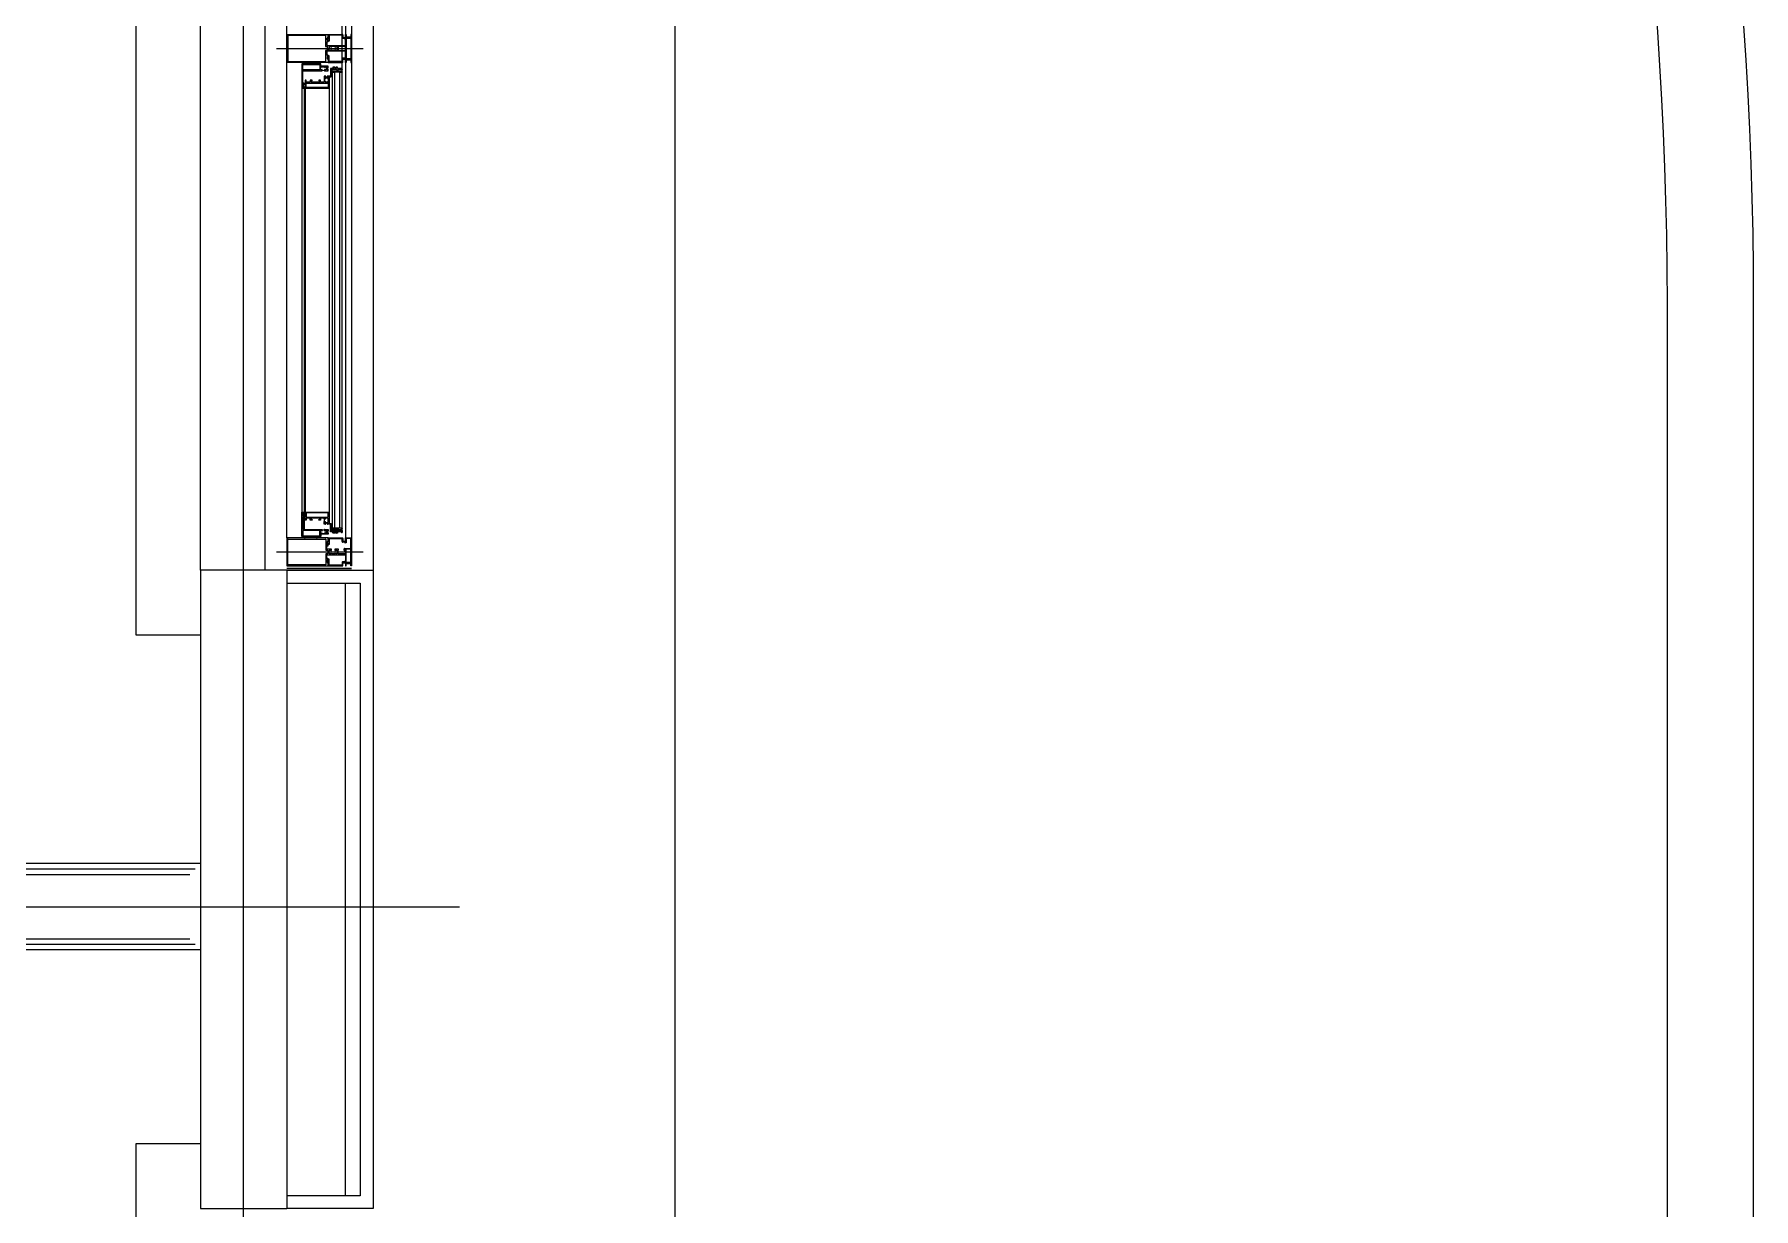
# Model space of a CAD drawing. Header units: millimetres. Extents: x 0 to 356400, y 0 to 68257.
# Drawn here: x 111324.8 to 111484.2, y 6873.9 to 6982.8 of the extents above; entities that cross this region are included whole.
import ezdxf

# ---------------------------------------------------------------- set-up
doc = ezdxf.new("R2010")
doc.units = ezdxf.units.MM
doc.header["$LTSCALE"] = 75
doc.layers.add('8', color=8, linetype='Continuous')

# ---------------------------------------------------------------- blocks, each defined once
blk = doc.blocks.new('G$C7369CDF7')
at = {"layer": '8'}
for p, q in [((16630.3, 58050), (10230.3, 58050)), ((16630.3, 57850), (10230.3, 57850)), ((16630.3, 55550), (5730.3, 55550)), ((11630.3, 51470), (11630.3, 55050)), ((7230.3, 54850), (10850.3, 54850)), ((10850.3, 54850), (12330.3, 54850)), ((10850.3, 54650), (10850.3, 54850)), ((12330.3, 54850), (12330.3, 54650)), ((8472.8, 54800), (10775.3, 54800)), ((9640.3, 54800), (9607.8, 54800)), ((9607.8, 54800), (9607.8, 54798.5)), ((9607.8, 54798.5), (9614.3, 54798.5)), ((9613.2, 54788.5), (9613.2, 54796.7)), ((9614.7, 54796.7), (9614.7, 54788.5)), ((9614.8, 54798), (9614.8, 54789.1)), ((9616.3, 54789.1), (9616.3, 54798)), ((9616.8, 54798.5), (9664.3, 54798.5)), ((9640.3, 54625.8), (9640.3, 54827.1)), ((9672.8, 54800), (9640.3, 54800)), ((9664.3, 54798.5), (9664.3, 54789.1)), ((9665.8, 54789.1), (9665.8, 54798)), ((9665.9, 54788.5), (9665.9, 54796.7)), ((9666.3, 54798.5), (9672.8, 54798.5)), ((9667.4, 54796.7), (9667.4, 54788.5)), ((9672.8, 54798.5), (9672.8, 54800)), ((10775.3, 54786), (10775.3, 54800)), ((10775.3, 54800), (10840.3, 54800)), ((10776.8, 54798), (10776.8, 54788)), ((10798.5, 54798.5), (10777.3, 54798.5)), ((10799.5, 54783.7), (10799.5, 54797.5)), ((10801, 54797.5), (10801, 54784.2)), ((10831.3, 54798.5), (10802, 54798.5)), ((10807.8, 54625.8), (10807.8, 54827.1)), ((10831.8, 54789.1), (10831.8, 54798)), ((10833.3, 54798), (10833.3, 54789.1)), ((10833.4, 54796.7), (10833.4, 54788.5)), ((10840.3, 54798.5), (10833.8, 54798.5)), ((10834.9, 54788.5), (10834.9, 54796.7)), ((10840.3, 54800), (10840.3, 54798.5)), ((10845.3, 54650), (10845.3, 54800)), ((10850.3, 54800), (10850.3, 54600)), ((10850.3, 54650), (10850.3, 54800)), ((10880.3, 54820), (12300.3, 54820)), ((10880.3, 54650), (10880.3, 54820)), ((12300.3, 54820), (12300.3, 54650)), ((8472.8, 54786), (10775.3, 54786)), ((10752.9, 54778), (8495.2, 54778)), ((9607.8, 54786), (9607.8, 54788)), ((9607.8, 54788), (9612.7, 54788)), ((9617.8, 54786), (9607.8, 54786)), ((9607.8, 54746.3), (9607.8, 54779)), ((9608.8, 54780), (9615.3, 54780)), ((9616.3, 54778), (9609.8, 54778)), ((9609.8, 54778), (9609.8, 54748.6)), ((9615.2, 54788), (9640.3, 54788)), ((9615.3, 54780), (9615.3, 54785.5)), ((9615.3, 54785.5), (9617.3, 54785.5)), ((9617.3, 54785.5), (9617.3, 54779)), ((9617.8, 54785.3), (9617.8, 54786)), ((9632.8, 54786), (9619.3, 54786)), ((9619.3, 54786), (9619.3, 54785.3)), ((9633.8, 54757.8), (9633.8, 54785)), ((9634.1, 54757.5), (9633.8, 54757.8)), ((9633.8, 54757.2), (9634.1, 54757.5)), ((9633.8, 54743.5), (9633.8, 54757.2)), ((9644.8, 54786), (9635.8, 54786)), ((9635.8, 54786), (9635.8, 54769)), ((9635.8, 54769), (9640.3, 54769)), ((9635.8, 54766.2), (9635.8, 54763.5)), ((9635.8, 54761), (9635.8, 54754)), ((9636.3, 54763), (9636.5, 54763)), ((9636.5, 54761.5), (9636.3, 54761.5)), ((9640.3, 54767), (9636.6, 54767)), ((9640.3, 54788), (9665.4, 54788)), ((9640.3, 54769), (9644.8, 54769)), ((9640.3, 54767), (9644, 54767)), ((9644.3, 54763), (9644, 54763)), ((9644, 54761.5), (9644.3, 54761.5)), ((9644.8, 54769), (9644.8, 54786)), ((9644.8, 54766.2), (9644.8, 54763.5)), ((9644.8, 54761), (9644.8, 54754)), ((9646.8, 54757.8), (9646.5, 54757.5)), ((9646.5, 54757.5), (9646.8, 54757.2)), ((9646.8, 54785), (9646.8, 54757.8)), ((9646.8, 54757.2), (9646.8, 54743.5)), ((9661.3, 54786), (9647.8, 54786)), ((9661.3, 54785.3), (9661.3, 54786)), ((9672.8, 54786), (9662.8, 54786)), ((9662.8, 54786), (9662.8, 54785.3)), ((9665.3, 54785.5), (9663.3, 54785.5)), ((9663.3, 54785.5), (9663.3, 54779)), ((9664.3, 54778), (9670.8, 54778)), ((9665.3, 54780), (9665.3, 54785.5)), ((9671.8, 54780), (9665.3, 54780)), ((9667.9, 54788), (9672.8, 54788)), ((9670.8, 54778), (9670.8, 54748.6)), ((9672.8, 54788), (9672.8, 54786)), ((9672.8, 54746.3), (9672.8, 54779)), ((9687.2, 54767.2), (9684, 54767.2)), ((9684, 54767.2), (9684, 54764.2)), ((9687.2, 54761.5), (9684, 54761.5)), ((9684, 54761.5), (9684, 54757)), ((9684.5, 54763.7), (9685.2, 54763.7)), ((9684.5, 54756.5), (9685.2, 54756.5)), ((9685, 54777.7), (9685, 54776.8)), ((9689.2, 54778), (9685.3, 54778)), ((9685.3, 54776.5), (9687.2, 54776.5)), ((9685.7, 54764.2), (9685.7, 54765.2)), ((9685.7, 54765.2), (9687.2, 54765.2)), ((9685.7, 54757), (9685.7, 54759.5)), ((9685.7, 54759.5), (9687.2, 54759.5)), ((9687.2, 54776.5), (9687.2, 54767.2)), ((9687.2, 54765.2), (9687.2, 54763.7)), ((9687.2, 54763.7), (9687.2, 54761.5)), ((9687.2, 54759.5), (9687.2, 54751)), ((9689.2, 54769), (9689.2, 54778)), ((9692.7, 54769), (9689.2, 54769)), ((9689.2, 54753), (9689.2, 54767.7)), ((9689.2, 54767.7), (9691.4, 54767.7)), ((9691.4, 54767.7), (9691.4, 54765.7)), ((9691.4, 54765.7), (9692.7, 54765.7)), ((9692.7, 54755), (9691.4, 54755)), ((9691.4, 54755), (9691.4, 54753)), ((9692.7, 54753), (9692.7, 54777)), ((9692.7, 54777), (9695.2, 54777)), ((9692.7, 54765.7), (9692.7, 54769)), ((9692.7, 54753), (9692.7, 54755)), ((9695.2, 54773), (9695.2, 54778)), ((9695.2, 54777), (9695.2, 54753)), ((10752.9, 54773), (9695.2, 54773)), ((9695.2, 54756), (9695.2, 54762)), ((10752.9, 54761), (9695.2, 54761)), ((10752.9, 54756), (9695.2, 54756)), ((10752.9, 54778), (10752.9, 54756)), ((10752.9, 54777), (10755.4, 54753)), ((10752.9, 54777), (10752.9, 54753)), ((10755.4, 54777), (10752.9, 54777)), ((10752.9, 54756), (10752.9, 54762)), ((10755.4, 54753), (10755.4, 54777)), ((10755.4, 54765.7), (10755.4, 54769)), ((10755.4, 54769), (10758.9, 54769)), ((10756.7, 54765.7), (10755.4, 54765.7)), ((10755.4, 54753), (10755.4, 54755)), ((10755.4, 54755), (10756.7, 54755)), ((10758.9, 54767.7), (10756.7, 54767.7)), ((10756.7, 54767.7), (10756.7, 54765.7)), ((10756.7, 54755), (10756.7, 54753)), ((10758.9, 54769), (10758.9, 54778)), ((10758.9, 54778), (10762.8, 54778)), ((10758.9, 54753), (10758.9, 54767.7)), ((10762.8, 54776.5), (10760.9, 54776.5)), ((10760.9, 54776.5), (10760.9, 54767.2)), ((10760.9, 54767.2), (10764.1, 54767.2)), ((10762.4, 54765.2), (10760.9, 54765.2)), ((10760.9, 54765.2), (10760.9, 54763.7)), ((10760.9, 54763.7), (10760.9, 54761.5)), ((10760.9, 54761.5), (10764.1, 54761.5)), ((10762.4, 54759.5), (10760.9, 54759.5)), ((10760.9, 54759.5), (10760.9, 54751)), ((10762.4, 54764.2), (10762.4, 54765.2)), ((10762.4, 54757), (10762.4, 54759.5)), ((10763.6, 54763.7), (10762.9, 54763.7)), ((10763.6, 54756.5), (10762.9, 54756.5)), ((10763.1, 54777.7), (10763.1, 54776.8)), ((10764.1, 54767.2), (10764.1, 54764.2)), ((10764.1, 54761.5), (10764.1, 54757)), ((10785.3, 54786), (10775.3, 54786)), ((10775.3, 54746.3), (10775.3, 54779)), ((10776.3, 54780), (10782.8, 54780)), ((10777.3, 54787.5), (10786.8, 54787.5)), ((10783.8, 54778), (10777.3, 54778)), ((10777.3, 54778), (10777.3, 54748.6)), ((10782.8, 54780), (10782.8, 54785.5)), ((10782.8, 54785.5), (10784.8, 54785.5)), ((10784.8, 54785.5), (10784.8, 54779)), ((10785.3, 54785.3), (10785.3, 54786)), ((10786.8, 54787.5), (10786.8, 54785.3)), ((10804, 54782.7), (10800.5, 54782.7)), ((10801, 54784.2), (10803, 54784.2)), ((10801.3, 54787), (10801.3, 54784.5)), ((10801.3, 54784.5), (10802.8, 54784.5)), ((10802.8, 54770), (10801.3, 54770)), ((10801.3, 54770), (10801.3, 54762)), ((10801.8, 54761.5), (10804, 54761.5)), ((10832.9, 54788), (10802.3, 54788)), ((10802.8, 54784.5), (10803.2, 54785.7)), ((10803.1, 54769.3), (10802.8, 54770)), ((10803, 54784.2), (10803.5, 54785.7)), ((10803.3, 54763.5), (10803.3, 54766.2)), ((10803.5, 54785.7), (10805, 54785.7)), ((10803.6, 54786), (10811.8, 54786)), ((10811.8, 54769), (10803.6, 54769)), ((10804, 54763), (10803.8, 54763)), ((10804.1, 54767), (10811.5, 54767)), ((10805, 54785.7), (10805, 54783.7)), ((10811.8, 54763), (10811.5, 54763)), ((10811.5, 54761.5), (10811.8, 54761.5)), ((10812.3, 54785.5), (10812.3, 54769.5)), ((10812.3, 54766.2), (10812.3, 54763.5)), ((10812.3, 54761), (10812.3, 54754)), ((10814, 54757.5), (10814.3, 54757.8)), ((10814.3, 54757.2), (10814, 54757.5)), ((10814.3, 54757.8), (10814.3, 54785)), ((10814.3, 54743.5), (10814.3, 54757.2)), ((10815.3, 54786), (10828.8, 54786)), ((10828.8, 54786), (10828.8, 54785.3)), ((10830.3, 54785.3), (10830.3, 54786)), ((10830.3, 54786), (10840.3, 54786)), ((10832.8, 54785.5), (10830.8, 54785.5)), ((10830.8, 54785.5), (10830.8, 54779)), ((10831.8, 54778), (10838.3, 54778)), ((10832.8, 54780), (10832.8, 54785.5)), ((10839.3, 54780), (10832.8, 54780)), ((10840.3, 54788), (10835.4, 54788)), ((10838.3, 54778), (10838.3, 54748.6)), ((10840.3, 54786), (10840.3, 54788)), ((10840.3, 54746.3), (10840.3, 54779)), ((10880.3, 54785), (12300.3, 54785)), ((9617.3, 54746.3), (9607.8, 54746.3)), ((9607.8, 54650), (9607.8, 54746)), ((9607.8, 54746), (9616.7, 54746)), ((9609.8, 54748.6), (9623.3, 54748.6)), ((9610.3, 54740), (9610.3, 54652.5)), ((9635.8, 54740.5), (9610.8, 54740.5)), ((9616.7, 54744.9), (9615.8, 54744.9)), ((9615.8, 54744.9), (9615.8, 54743.3)), ((9615.8, 54743.3), (9621.8, 54743.3)), ((9615.9, 54743.9), (9615.9, 54744.4)), ((9616.4, 54744.9), (9617.3, 54744.9)), ((9621.1, 54743.4), (9616.4, 54743.4)), ((9623.3, 54746.3), (9620.3, 54746.3)), ((9620.3, 54744.9), (9621.1, 54744.9)), ((9620.8, 54746), (9624.3, 54746)), ((9621.8, 54744.9), (9620.8, 54744.9)), ((9621.6, 54744.4), (9621.6, 54743.9)), ((9621.8, 54743.3), (9621.8, 54744.9)), ((9623.3, 54748.6), (9623.3, 54746.3)), ((9624.8, 54745.5), (9624.8, 54743.5)), ((9625.3, 54743), (9633.3, 54743)), ((9635.8, 54751.5), (9635.8, 54748.8)), ((9636.3, 54753.5), (9636.5, 54753.5)), ((9636.5, 54752), (9636.3, 54752)), ((9636.3, 54745), (9636.3, 54741)), ((9636.6, 54748), (9640.3, 54748)), ((9640.3, 54745.5), (9636.8, 54745.5)), ((9644, 54748), (9640.3, 54748)), ((9643.8, 54745.5), (9640.3, 54745.5)), ((9644.3, 54753.5), (9644, 54753.5)), ((9644, 54752), (9644.3, 54752)), ((9644.3, 54741), (9644.3, 54745)), ((9644.8, 54751.5), (9644.8, 54748.8)), ((9669.8, 54740.5), (9644.8, 54740.5)), ((9647.3, 54743), (9655.3, 54743)), ((9655.8, 54743.5), (9655.8, 54745.5)), ((9656.3, 54746), (9659.7, 54746)), ((9670.8, 54748.6), (9657.3, 54748.6)), ((9657.3, 54748.6), (9657.3, 54746.3)), ((9657.3, 54746.3), (9660.3, 54746.3)), ((9659.7, 54744.9), (9658.8, 54744.9)), ((9658.8, 54744.9), (9658.8, 54743.3)), ((9658.8, 54743.3), (9664.8, 54743.3)), ((9658.9, 54744.4), (9658.9, 54743.9)), ((9660.3, 54744.9), (9659.4, 54744.9)), ((9659.4, 54743.4), (9664.1, 54743.4)), ((9663.3, 54746.3), (9672.8, 54746.3)), ((9664.1, 54744.9), (9663.3, 54744.9)), ((9663.8, 54746), (9672.8, 54746)), ((9664.8, 54744.9), (9663.8, 54744.9)), ((9664.6, 54743.9), (9664.6, 54744.4)), ((9664.8, 54743.3), (9664.8, 54744.9)), ((9670.3, 54652.5), (9670.3, 54740)), ((9672.8, 54746), (9672.8, 54650)), ((9675.8, 54721), (9673.8, 54721)), ((9673.8, 54719), (9675.8, 54719)), ((9680.8, 54729), (9675.8, 54729)), ((9675.8, 54729), (9675.8, 54721)), ((9675.8, 54719), (9675.8, 54693)), ((9677.8, 54726.5), (9690.3, 54726.5)), ((9677.8, 54687), (9677.8, 54726.5)), ((9684.8, 54746), (9681.3, 54746)), ((9681.3, 54746), (9681.3, 54735.3)), ((9681.3, 54735.3), (9681.6, 54735)), ((9681.6, 54735), (9681.3, 54734.7)), ((9681.3, 54734.7), (9681.3, 54729.5)), ((9683.3, 54743.5), (9683.3, 54745)), ((9683.3, 54745), (9684.8, 54745)), ((9690.3, 54743.5), (9683.3, 54743.5)), ((9683.3, 54738.6), (9683.3, 54741)), ((9683.8, 54738.6), (9683.3, 54738.6)), ((9683.3, 54732.4), (9683.3, 54737.6)), ((9683.3, 54737.6), (9683.8, 54737.6)), ((9683.8, 54732.4), (9683.3, 54732.4)), ((9683.3, 54729), (9683.3, 54731.4)), ((9683.3, 54731.4), (9683.8, 54731.4)), ((9683.8, 54741.5), (9689.8, 54741.5)), ((9689.8, 54728.5), (9683.8, 54728.5)), ((9687.2, 54751), (9704.5, 54751)), ((9688.3, 54745.5), (9688.3, 54745.5)), ((9692.3, 54746), (9688.8, 54746)), ((9688.8, 54745), (9690.3, 54745)), ((9691.4, 54753), (9689.2, 54753)), ((9690.3, 54738.6), (9689.8, 54738.6)), ((9689.8, 54737.6), (9691.8, 54737.6)), ((9691.8, 54732.4), (9689.8, 54732.4)), ((9689.8, 54731.4), (9690.3, 54731.4)), ((9690.3, 54745), (9690.3, 54743.5)), ((9690.3, 54741), (9690.3, 54738.6)), ((9690.3, 54731.4), (9690.3, 54729)), ((9690.3, 54726.5), (9690.3, 54687)), ((9692.3, 54738.1), (9692.3, 54746)), ((9692.3, 54688), (9692.3, 54731.9)), ((9695.2, 54753), (9692.7, 54753)), ((9706.5, 54753), (9692.7, 54753)), ((9704.5, 54751), (9704.5, 54744.5)), ((9704.5, 54748), (10728.8, 54748)), ((9704.5, 54740.1), (9704.5, 54737)), ((9704.5, 54737), (9710.7, 54737)), ((9705.5, 54744.5), (9705.5, 54745.4)), ((9705.5, 54739.2), (9705.5, 54740.1)), ((9706.5, 54748), (9706.5, 54753)), ((9713.5, 54748), (9706.5, 54748)), ((9706.8, 54745.4), (9706.8, 54739.2)), ((9708.8, 54739.6), (9708.8, 54745.4)), ((9709.4, 54746), (9709.7, 54746)), ((9709.7, 54739), (9709.4, 54739)), ((9711.2, 54737.5), (9711.2, 54739.5)), ((9711.7, 54746), (9715.9, 54746)), ((9713.8, 54747.7), (9713.5, 54748)), ((9714.1, 54748), (9713.8, 54747.7)), ((9718.8, 54728.5), (9713.8, 54728.5)), ((9713.8, 54728.5), (9713.8, 54724)), ((9713.8, 54724), (9715.8, 54724)), ((9717.8, 54748), (9714.1, 54748)), ((9715.8, 54724), (9715.8, 54726.5)), ((9715.8, 54726.5), (9718.8, 54726.5)), ((9716.4, 54739.5), (9716.4, 54737.5)), ((9716.9, 54737), (9718.8, 54737)), ((9717.8, 54748.5), (9717.8, 54748)), ((9717.9, 54746), (9718.2, 54746)), ((9718.2, 54739), (9717.9, 54739)), ((9718.8, 54745.4), (9718.8, 54739.6)), ((9718.8, 54737), (9718.8, 54728.5)), ((9718.8, 54726.5), (9718.8, 54706.5)), ((9719.3, 54748), (9719.3, 54748.5)), ((9732.8, 54748), (9719.3, 54748)), ((9720.8, 54695), (9720.8, 54746)), ((9720.8, 54746), (9730.8, 54746)), ((9730.8, 54746), (9730.8, 54695)), ((9732.8, 54693), (9732.8, 54748)), ((10715.3, 54693), (10715.3, 54748)), ((10715.3, 54748), (10728.8, 54748)), ((10727.3, 54746), (10717.3, 54746)), ((10717.3, 54746), (10717.3, 54695)), ((10727.3, 54695), (10727.3, 54746)), ((10728.8, 54748), (10728.8, 54748.5)), ((10729.3, 54745.4), (10729.3, 54739.6)), ((10731.2, 54737), (10729.3, 54737)), ((10729.3, 54737), (10729.3, 54728.5)), ((10729.3, 54728.5), (10734.3, 54728.5)), ((10732.3, 54726.5), (10729.3, 54726.5)), ((10729.3, 54726.5), (10729.3, 54706.5)), ((10730.2, 54746), (10729.9, 54746)), ((10729.9, 54739), (10730.2, 54739)), ((10730.3, 54748.5), (10730.3, 54748)), ((10730.3, 54748), (10734, 54748)), ((10731.7, 54739.5), (10731.7, 54737.5)), ((10736.4, 54746), (10732.2, 54746)), ((10732.3, 54724), (10732.3, 54726.5)), ((10734.3, 54724), (10732.3, 54724)), ((10734, 54748), (10734.3, 54747.7)), ((10734.3, 54747.7), (10734.6, 54748)), ((10734.3, 54728.5), (10734.3, 54724)), ((10734.6, 54748), (10741.5, 54748)), ((10736.4, 54746), (10736.4, 54748)), ((10736.9, 54737.5), (10736.9, 54739.5)), ((10743.5, 54737), (10737.4, 54737)), ((10738.7, 54746), (10738.4, 54746)), ((10738.4, 54739), (10738.7, 54739)), ((10739.3, 54739.6), (10739.3, 54745.4)), ((10741.3, 54745.4), (10741.3, 54739.2)), ((10741.5, 54748), (10741.5, 54753)), ((10741.5, 54753), (10755.4, 54753)), ((10742.5, 54744.5), (10742.5, 54745.4)), ((10742.5, 54739.2), (10742.5, 54740.1)), ((10760.9, 54751), (10743.5, 54751)), ((10743.5, 54751), (10743.5, 54744.5)), ((10743.5, 54740.1), (10743.5, 54737)), ((10752.9, 54753), (10755.4, 54753)), ((10755.8, 54738.1), (10755.8, 54746)), ((10755.8, 54746), (10759.3, 54746)), ((10755.8, 54688), (10755.8, 54731.9)), ((10758.3, 54737.6), (10756.3, 54737.6)), ((10756.3, 54732.4), (10758.3, 54732.4)), ((10756.7, 54753), (10758.9, 54753)), ((10759.3, 54745), (10757.8, 54745)), ((10757.8, 54745), (10757.8, 54743.5)), ((10757.8, 54743.5), (10764.8, 54743.5)), ((10757.8, 54741), (10757.8, 54738.6)), ((10757.8, 54738.6), (10758.3, 54738.6)), ((10758.3, 54731.4), (10757.8, 54731.4)), ((10757.8, 54731.4), (10757.8, 54729)), ((10770.3, 54726.5), (10757.8, 54726.5)), ((10757.8, 54726.5), (10757.8, 54687)), ((10764.3, 54741.5), (10758.3, 54741.5)), ((10758.3, 54728.5), (10764.3, 54728.5)), ((10759.8, 54745.5), (10759.8, 54745.5)), ((10763.3, 54746), (10766.8, 54746)), ((10764.8, 54745), (10763.3, 54745)), ((10764.3, 54738.6), (10764.8, 54738.6)), ((10764.8, 54737.6), (10764.3, 54737.6)), ((10764.3, 54732.4), (10764.8, 54732.4)), ((10764.8, 54731.4), (10764.3, 54731.4)), ((10764.8, 54743.5), (10764.8, 54745)), ((10764.8, 54738.6), (10764.8, 54741)), ((10764.8, 54732.4), (10764.8, 54737.6)), ((10764.8, 54729), (10764.8, 54731.4)), ((10766.8, 54735.3), (10766.5, 54735)), ((10766.5, 54735), (10766.8, 54734.7)), ((10766.8, 54746), (10766.8, 54735.3)), ((10766.8, 54734.7), (10766.8, 54729.5)), ((10767.3, 54729), (10772.3, 54729)), ((10770.3, 54687), (10770.3, 54726.5)), ((10772.3, 54729), (10772.3, 54721)), ((10772.3, 54721), (10774.3, 54721)), ((10774.3, 54719), (10772.3, 54719)), ((10772.3, 54719), (10772.3, 54693)), ((10784.8, 54746.3), (10775.3, 54746.3)), ((10784.2, 54746), (10775.3, 54746)), ((10775.3, 54746), (10775.3, 54650)), ((10777.3, 54748.6), (10790.8, 54748.6)), ((10777.8, 54653), (10777.8, 54740)), ((10778.3, 54740.5), (10803.3, 54740.5)), ((10783.3, 54743.3), (10783.3, 54744.9)), ((10783.3, 54744.9), (10784.2, 54744.9)), ((10789.3, 54743.3), (10783.3, 54743.3)), ((10783.4, 54743.9), (10783.4, 54744.4)), ((10783.9, 54744.9), (10784.8, 54744.9)), ((10788.6, 54743.4), (10783.9, 54743.4)), ((10790.8, 54746.3), (10787.8, 54746.3)), ((10787.8, 54744.9), (10788.6, 54744.9)), ((10793.2, 54746), (10788.3, 54746)), ((10788.3, 54744.9), (10789.3, 54744.9)), ((10789.1, 54744.4), (10789.1, 54743.9)), ((10789.3, 54744.9), (10789.3, 54743.3)), ((10790.8, 54748.6), (10790.8, 54746.3)), ((10791.3, 54743.5), (10791.3, 54744)), ((10791.8, 54744.5), (10793.2, 54744.5)), ((10800.8, 54743), (10791.8, 54743)), ((10801.3, 54753), (10801.3, 54743.5)), ((10804, 54753.5), (10801.8, 54753.5)), ((10803.3, 54748.8), (10803.3, 54751.5)), ((10803.8, 54752), (10804, 54752)), ((10803.8, 54741), (10803.8, 54745)), ((10811.5, 54748), (10804.1, 54748)), ((10804.3, 54745.5), (10811.3, 54745.5)), ((10811.8, 54753.5), (10811.5, 54753.5)), ((10811.5, 54752), (10811.8, 54752)), ((10811.8, 54745), (10811.8, 54741)), ((10812.3, 54751.5), (10812.3, 54748.8)), ((10812.3, 54740.5), (10837.3, 54740.5)), ((10822.8, 54743), (10814.8, 54743)), ((10823.3, 54745.5), (10823.3, 54743.5)), ((10827.2, 54746), (10823.8, 54746)), ((10838.3, 54748.6), (10824.8, 54748.6)), ((10824.8, 54748.6), (10824.8, 54746.3)), ((10824.8, 54746.3), (10827.8, 54746.3)), ((10826.3, 54743.3), (10826.3, 54744.9)), ((10826.3, 54744.9), (10827.2, 54744.9)), ((10832.3, 54743.3), (10826.3, 54743.3)), ((10826.4, 54744.4), (10826.4, 54743.9)), ((10827.8, 54744.9), (10826.9, 54744.9)), ((10826.9, 54743.4), (10831.6, 54743.4)), ((10830.8, 54746.3), (10840.3, 54746.3)), ((10831.6, 54744.9), (10830.8, 54744.9)), ((10840.3, 54746), (10831.3, 54746)), ((10831.3, 54744.9), (10832.3, 54744.9)), ((10832.1, 54743.9), (10832.1, 54744.4)), ((10832.3, 54744.9), (10832.3, 54743.3)), ((10837.8, 54740), (10837.8, 54653)), ((10840.3, 54650), (10840.3, 54746)), ((9675.8, 54693), (9673.8, 54693)), ((9673.8, 54691), (9675.8, 54691)), ((9675.8, 54691), (9675.8, 54685)), ((9675.8, 54685), (9732.8, 54685)), ((9690.3, 54687), (9677.8, 54687)), ((9720.8, 54687), (9693.3, 54687)), ((9715.8, 54709), (9713.8, 54709)), ((9713.8, 54709), (9713.8, 54704.5)), ((9713.8, 54704.5), (9718.8, 54704.5)), ((9718.8, 54695), (9713.8, 54695)), ((9713.8, 54695), (9713.8, 54693)), ((9713.8, 54693), (9732.8, 54693)), ((9715.8, 54706.5), (9715.8, 54709)), ((9718.8, 54706.5), (9715.8, 54706.5)), ((9718.8, 54704.5), (9718.8, 54695)), ((9730.8, 54695), (9720.8, 54695)), ((9724.3, 54690), (9720.8, 54690)), ((9720.8, 54690), (9720.8, 54687)), ((9722.8, 54687), (9722.8, 54688.5)), ((9722.8, 54688.5), (9724.3, 54688.5)), ((9730.8, 54687), (9722.8, 54687)), ((9732.8, 54690), (9729.3, 54690)), ((9729.3, 54688.5), (9730.8, 54688.5)), ((9730.8, 54688.5), (9730.8, 54687)), ((9732.8, 54693), (10715.3, 54693)), ((9732.8, 54690), (10755.8, 54690)), ((9732.8, 54685), (9732.8, 54690)), ((9732.8, 54685), (10715.3, 54685)), ((10734.3, 54693), (10715.3, 54693)), ((10715.3, 54690), (10718.8, 54690)), ((10715.3, 54685), (10715.3, 54690)), ((10772.3, 54685), (10715.3, 54685)), ((10717.3, 54695), (10727.3, 54695)), ((10718.8, 54688.5), (10717.3, 54688.5)), ((10717.3, 54688.5), (10717.3, 54687)), ((10717.3, 54687), (10725.3, 54687)), ((10723.8, 54690), (10727.3, 54690)), ((10725.3, 54688.5), (10723.8, 54688.5)), ((10725.3, 54687), (10725.3, 54688.5)), ((10727.3, 54690), (10727.3, 54687)), ((10727.3, 54687), (10754.8, 54687)), ((10729.3, 54706.5), (10732.3, 54706.5)), ((10734.3, 54704.5), (10729.3, 54704.5)), ((10729.3, 54704.5), (10729.3, 54695)), ((10729.3, 54695), (10734.3, 54695)), ((10732.3, 54706.5), (10732.3, 54709)), ((10732.3, 54709), (10734.3, 54709)), ((10734.3, 54709), (10734.3, 54704.5)), ((10734.3, 54695), (10734.3, 54693)), ((10757.8, 54687), (10770.3, 54687)), ((10772.3, 54693), (10774.3, 54693)), ((10774.3, 54691), (10772.3, 54691)), ((10772.3, 54691), (10772.3, 54685)), ((10775.3, 54650), (8472.8, 54650)), ((9672.8, 54650), (9607.8, 54650)), ((9610.3, 54652.5), (9670.3, 54652.5)), ((10775.3, 54650), (10840.3, 54650)), ((10837.3, 54652.5), (10778.3, 54652.5)), ((10850.3, 54650), (12330.3, 54650)), ((10850.3, 54650), (10850.3, 54450)), ((12330.3, 54450), (12330.3, 54650)), ((12330.3, 54450), (12330.3, 54650)), ((10850.3, 54600), (7230.3, 54600)), ((18080.3, 54550), (6230.3, 54550)), ((10850.3, 54450), (7230.3, 54450)), ((10850.3, 54450), (12330.3, 54450)), ((11000.3, 54300), (11000.3, 54450)), ((11530.3, 54450), (11530.3, 52970)), ((11542.8, 52982.5), (11542.8, 54437.5)), ((11717.8, 54437.5), (11717.8, 52982.5)), ((11730.3, 54450), (11730.3, 52970)), ((12180.3, 54450), (12180.3, 54300)), ((11555.3, 52995), (11555.3, 54425)), ((11705.3, 54425), (11705.3, 52995)), ((7230.3, 54300), (11000.3, 54300)), ((12180.3, 54300), (13700.3, 54300))]:
    blk.add_line(p, q, dxfattribs=at)
for centre, radius, start, end in [((10230.3, 49050), 9000, 90, 154.10353), ((10230.3, 49050), 8800, 90, 154.10353), ((9613.9, 54796.7), 0.75, 0, 180), ((9614.3, 54798), 0.5, 0, 90), ((9616.8, 54798), 0.5, 90, 180), ((9666.3, 54798), 0.5, 90, 180), ((9666.6, 54796.7), 0.75, 0, 180), ((10777.3, 54798), 0.5, 90, 180), ((10798.5, 54797.5), 1, 0, 90), ((10802, 54797.5), 1, 90, 180), ((10831.3, 54798), 0.5, 0, 90), ((10833.8, 54798), 0.5, 90, 180), ((10834.1, 54796.7), 0.75, 0, 180), ((9608.8, 54779), 1, 90, 180), ((9612.7, 54788.5), 0.5, 270, 0), ((9615.2, 54788.5), 0.5, 180, 270), ((9615.5, 54789.1), 0.75, 180, 0), ((9616.3, 54779), 1, 270, 0), ((9618.5, 54785.3), 0.75, 180, 0), ((9632.8, 54785), 1, 0, 90), ((9636.6, 54766.2), 0.8, 90, 180), ((9636.3, 54763.5), 0.5, 180, 270), ((9636.3, 54761), 0.5, 90, 180), ((9636.3, 54754), 0.5, 180, 270), ((9636.5, 54762.3), 0.75, 270, 90), ((9644, 54762.3), 0.75, 90, 270), ((9644, 54766.2), 0.8, 0, 90), ((9644.3, 54763.5), 0.5, 270, 0), ((9644.3, 54761), 0.5, 0, 90), ((9644.3, 54754), 0.5, 270, 0), ((9647.8, 54785), 1, 90, 180), ((9662, 54785.3), 0.75, 180, 0), ((9664.3, 54779), 1, 180, 270), ((9665, 54789.1), 0.75, 180, 0), ((9665.4, 54788.5), 0.5, 270, 0), ((9667.9, 54788.5), 0.5, 180, 270), ((9671.8, 54779), 1, 0, 90), ((9684.5, 54764.2), 0.5, 180, 270), ((9684.5, 54757), 0.5, 180, 270), ((9685.3, 54777.7), 0.3, 90, 180), ((9685.3, 54776.8), 0.3, 180, 270), ((9685.2, 54764.2), 0.5, 270, 0), ((9685.2, 54757), 0.5, 270, 0), ((9692.2, 54785.9), 8.43, 249.237, 290.763), ((10755.9, 54785.9), 8.43, 249.237, 290.763), ((10762.9, 54764.2), 0.5, 180, 270), ((10762.9, 54757), 0.5, 180, 270), ((10762.8, 54777.7), 0.3, 0, 90), ((10762.8, 54776.8), 0.3, 270, 0), ((10763.6, 54764.2), 0.5, 270, 0), ((10763.6, 54757), 0.5, 270, 0), ((10776.3, 54779), 1, 90, 180), ((10777.3, 54788), 0.5, 180, 270), ((10783.8, 54779), 1, 270, 0), ((10786, 54785.3), 0.75, 180, 0), ((10800.5, 54783.7), 1, 180, 270), ((10802.3, 54787), 1, 90, 180), ((10801.8, 54762), 0.5, 180, 270), ((10803.6, 54769.5), 0.5, 206.5651, 270), ((10803.6, 54785.5), 0.5, 90, 161.5651), ((10804.1, 54766.2), 0.8, 90, 180), ((10803.8, 54763.5), 0.5, 180, 270), ((10804, 54783.7), 1, 270, 0), ((10804, 54762.3), 0.75, 270, 90), ((10811.5, 54762.3), 0.75, 90, 270), ((10811.5, 54766.2), 0.8, 0, 90), ((10811.8, 54785.5), 0.5, 0, 90), ((10811.8, 54769.5), 0.5, 270, 0), ((10811.8, 54763.5), 0.5, 270, 0), ((10811.8, 54761), 0.5, 0, 90), ((10811.8, 54754), 0.5, 270, 0), ((10815.3, 54785), 1, 90, 180), ((10829.5, 54785.3), 0.75, 180, 0), ((10831.8, 54779), 1, 180, 270), ((10832.5, 54789.1), 0.75, 180, 0), ((10832.9, 54788.5), 0.5, 270, 0), ((10835.4, 54788.5), 0.5, 180, 270), ((10839.3, 54779), 1, 0, 90), ((9610.8, 54740), 0.5, 90, 180), ((9616.4, 54744.4), 0.5, 90, 180), ((9616.4, 54743.9), 0.5, 180, 270), ((9616.7, 54745.5), 0.55, 270, 90), ((9617, 54745.6), 0.765, 290.2778, 69.7222), ((9620.6, 54745.6), 0.765, 110.2778, 249.7222), ((9620.8, 54745.5), 0.55, 90, 270), ((9621.1, 54744.4), 0.5, 0, 90), ((9621.1, 54743.9), 0.5, 270, 0), ((9624.3, 54745.5), 0.5, 0, 90), ((9625.3, 54743.5), 0.5, 180, 270), ((9633.3, 54743.5), 0.5, 270, 0), ((9636.3, 54751.5), 0.5, 90, 180), ((9636.6, 54748.8), 0.8, 180, 270), ((9635.8, 54741), 0.5, 270, 0), ((9636.8, 54745), 0.5, 90, 180), ((9636.5, 54752.8), 0.75, 270, 90), ((9644, 54752.8), 0.75, 90, 270), ((9643.8, 54745), 0.5, 0, 90), ((9644, 54748.8), 0.8, 270, 0), ((9644.3, 54751.5), 0.5, 0, 90), ((9644.8, 54741), 0.5, 180, 270), ((9647.3, 54743.5), 0.5, 180, 270), ((9655.3, 54743.5), 0.5, 270, 0), ((9656.3, 54745.5), 0.5, 90, 180), ((9659.4, 54744.4), 0.5, 90, 180), ((9659.4, 54743.9), 0.5, 180, 270), ((9659.7, 54745.5), 0.55, 270, 90), ((9660, 54745.6), 0.765, 290.2778, 69.7222), ((9663.6, 54745.6), 0.765, 110.2778, 249.7222), ((9663.8, 54745.5), 0.55, 90, 270), ((9664.1, 54744.4), 0.5, 0, 90), ((9664.1, 54743.9), 0.5, 270, 0), ((9669.8, 54740), 0.5, 0, 90), ((9673.8, 54720), 1, 90, 180), ((9673.8, 54720), 1, 180, 270), ((9680.8, 54729.5), 0.5, 270, 0), ((9683.8, 54741), 0.5, 90, 180), ((9683.8, 54729), 0.5, 180, 270), ((9683.8, 54738.1), 0.5, 270, 90), ((9683.8, 54731.9), 0.5, 270, 90), ((9684.8, 54745.5), 0.5, 270, 90), ((9688.8, 54745.5), 0.5, 90, 180), ((9688.8, 54745.5), 0.5, 180, 270), ((9689.8, 54738.1), 0.5, 90, 270), ((9689.8, 54731.9), 0.5, 90, 270), ((9689.8, 54741), 0.5, 0, 90), ((9689.8, 54729), 0.5, 270, 0), ((9697.6, 54735), 6.14, 153.4061, 206.5939), ((9691.8, 54738.1), 0.5, 270, 0), ((9691.8, 54731.9), 0.5, 0, 90), ((9705, 54744.5), 0.5, 180, 270), ((9705, 54740.1), 0.5, 90, 180), ((9705, 54744.5), 0.5, 270, 0), ((9705, 54740.1), 0.5, 0, 90), ((9706.2, 54745.4), 0.625, 90, 180), ((9706.2, 54739.2), 0.625, 180, 270), ((9706.2, 54745.4), 0.625, 0, 90), ((9706.2, 54739.2), 0.625, 270, 0), ((9709.4, 54745.4), 0.6, 90, 180), ((9709.4, 54739.6), 0.6, 180, 270), ((9709.7, 54745.5), 0.5, 0, 90), ((9709.7, 54739.5), 0.5, 270, 0), ((9710.7, 54745.5), 0.5, 180, 0), ((9710.7, 54739.5), 0.5, 0, 180), ((9710.7, 54737.5), 0.5, 270, 0), ((9713.8, 54727.7), 9.86, 73.8262, 106.1738), ((9711.7, 54745.5), 0.5, 90, 180), ((9715.9, 54745.5), 0.5, 0, 90), ((9716.9, 54745.5), 0.5, 180, 0), ((9716.9, 54739.5), 0.5, 0, 180), ((9716.9, 54737.5), 0.5, 180, 270), ((9717.9, 54745.5), 0.5, 90, 180), ((9717.9, 54739.5), 0.5, 180, 270), ((9718.5, 54748.5), 0.75, 0, 180), ((9718.2, 54745.4), 0.6, 360, 90), ((9718.2, 54739.6), 0.6, 270, 0), ((10729.5, 54748.5), 0.75, 0, 180), ((10729.9, 54745.4), 0.6, 90, 180), ((10729.9, 54739.6), 0.6, 180, 270), ((10730.2, 54745.5), 0.5, 0, 90), ((10730.2, 54739.5), 0.5, 270, 0), ((10731.2, 54745.5), 0.5, 180, 0), ((10731.2, 54739.5), 0.5, 0, 180), ((10731.2, 54737.5), 0.5, 270, 0), ((10734.3, 54727.7), 9.86, 73.8262, 106.1738), ((10732.2, 54745.5), 0.5, 90, 180), ((10736.4, 54745.5), 0.5, 0, 90), ((10737.4, 54745.5), 0.5, 180, 0), ((10737.4, 54739.5), 0.5, 0, 180), ((10737.4, 54737.5), 0.5, 180, 270), ((10738.4, 54745.5), 0.5, 90, 180), ((10738.4, 54739.5), 0.5, 180, 270), ((10738.7, 54745.4), 0.6, 0, 90), ((10738.7, 54739.6), 0.6, 270, 0), ((10741.9, 54745.4), 0.625, 90, 180), ((10741.9, 54739.2), 0.625, 180, 270), ((10741.9, 54745.4), 0.625, 0, 90), ((10741.9, 54739.2), 0.625, 270, 0), ((10743, 54744.5), 0.5, 180, 270), ((10743, 54740.1), 0.5, 90, 180), ((10743, 54744.5), 0.5, 270, 0), ((10743, 54740.1), 0.5, 0, 90), ((10756.3, 54738.1), 0.5, 180, 270), ((10756.3, 54731.9), 0.5, 90, 180), ((10750.4, 54735), 6.14, 333.4061, 26.5939), ((10758.3, 54741), 0.5, 90, 180), ((10758.3, 54729), 0.5, 180, 270), ((10758.3, 54738.1), 0.5, 270, 90), ((10758.3, 54731.9), 0.5, 270, 90), ((10759.3, 54745.5), 0.5, 0, 90), ((10759.3, 54745.5), 0.5, 270, 360), ((10763.3, 54745.5), 0.5, 90, 270), ((10764.3, 54738.1), 0.5, 90, 270), ((10764.3, 54731.9), 0.5, 90, 270), ((10764.3, 54741), 0.5, 0, 90), ((10764.3, 54729), 0.5, 270, 0), ((10767.3, 54729.5), 0.5, 180, 270), ((10774.3, 54720), 1, 0, 90), ((10774.3, 54720), 1, 270, 360), ((10778.3, 54740), 0.5, 90, 180), ((10783.9, 54744.4), 0.5, 90, 180), ((10783.9, 54743.9), 0.5, 180, 270), ((10784.2, 54745.5), 0.55, 270, 90), ((10784.5, 54745.6), 0.765, 290.2778, 69.7222), ((10788.1, 54745.6), 0.765, 110.2778, 249.7222), ((10788.3, 54745.5), 0.55, 90, 270), ((10788.6, 54744.4), 0.5, 0, 90), ((10788.6, 54743.9), 0.5, 270, 0), ((10791.8, 54744), 0.5, 90, 180), ((10791.8, 54743.5), 0.5, 180, 270), ((10793.2, 54745.3), 0.75, 270, 90), ((10800.8, 54743.5), 0.5, 270, 0), ((10801.8, 54753), 0.5, 90, 180), ((10803.8, 54751.5), 0.5, 90, 180), ((10804.1, 54748.8), 0.8, 180, 270), ((10803.3, 54741), 0.5, 270, 0), ((10804.3, 54745), 0.5, 90, 180), ((10804, 54752.8), 0.75, 270, 90), ((10811.5, 54752.8), 0.75, 90, 270), ((10811.3, 54745), 0.5, 0, 90), ((10811.5, 54748.8), 0.8, 270, 0), ((10811.8, 54751.5), 0.5, 0, 90), ((10812.3, 54741), 0.5, 180, 270), ((10814.8, 54743.5), 0.5, 180, 270), ((10822.8, 54743.5), 0.5, 270, 0), ((10823.8, 54745.5), 0.5, 90, 180), ((10826.9, 54744.4), 0.5, 90, 180), ((10826.9, 54743.9), 0.5, 180, 270), ((10827.2, 54745.5), 0.55, 270, 90), ((10827.5, 54745.6), 0.765, 290.2778, 69.7222), ((10831.1, 54745.6), 0.765, 110.2778, 249.7222), ((10831.3, 54745.5), 0.55, 90, 270), ((10831.6, 54744.4), 0.5, 0, 90), ((10831.6, 54743.9), 0.5, 270, 0), ((10837.3, 54740), 0.5, 0, 90), ((9673.8, 54692), 1, 90, 180), ((9673.8, 54692), 1, 180, 270), ((9693.3, 54688), 1, 180, 270), ((9724.3, 54689.3), 0.75, 270, 90), ((9729.3, 54689.3), 0.75, 90, 270), ((10718.8, 54689.3), 0.75, 270, 90), ((10723.8, 54689.3), 0.75, 90, 270), ((10754.8, 54688), 1, 270, 360), ((10774.3, 54692), 1, 0, 90), ((10774.3, 54692), 1, 270, 360), ((10778.3, 54653), 0.5, 180, 270), ((10837.3, 54653), 0.5, 270, 0)]:
    blk.add_arc(centre, radius, start, end, dxfattribs=at)

msp = doc.modelspace()

# ---------------------------------------------------------------- block references
at = {"xscale": 0.04000000000000001, "yscale": 0.04000000000000001, "zscale": 0.04000000000000001, "rotation": 270}
msp.add_blockref('G$C7369CDF7', (109162.17, 7367.09), dxfattribs=at)

doc.saveas('drawing.dxf')
